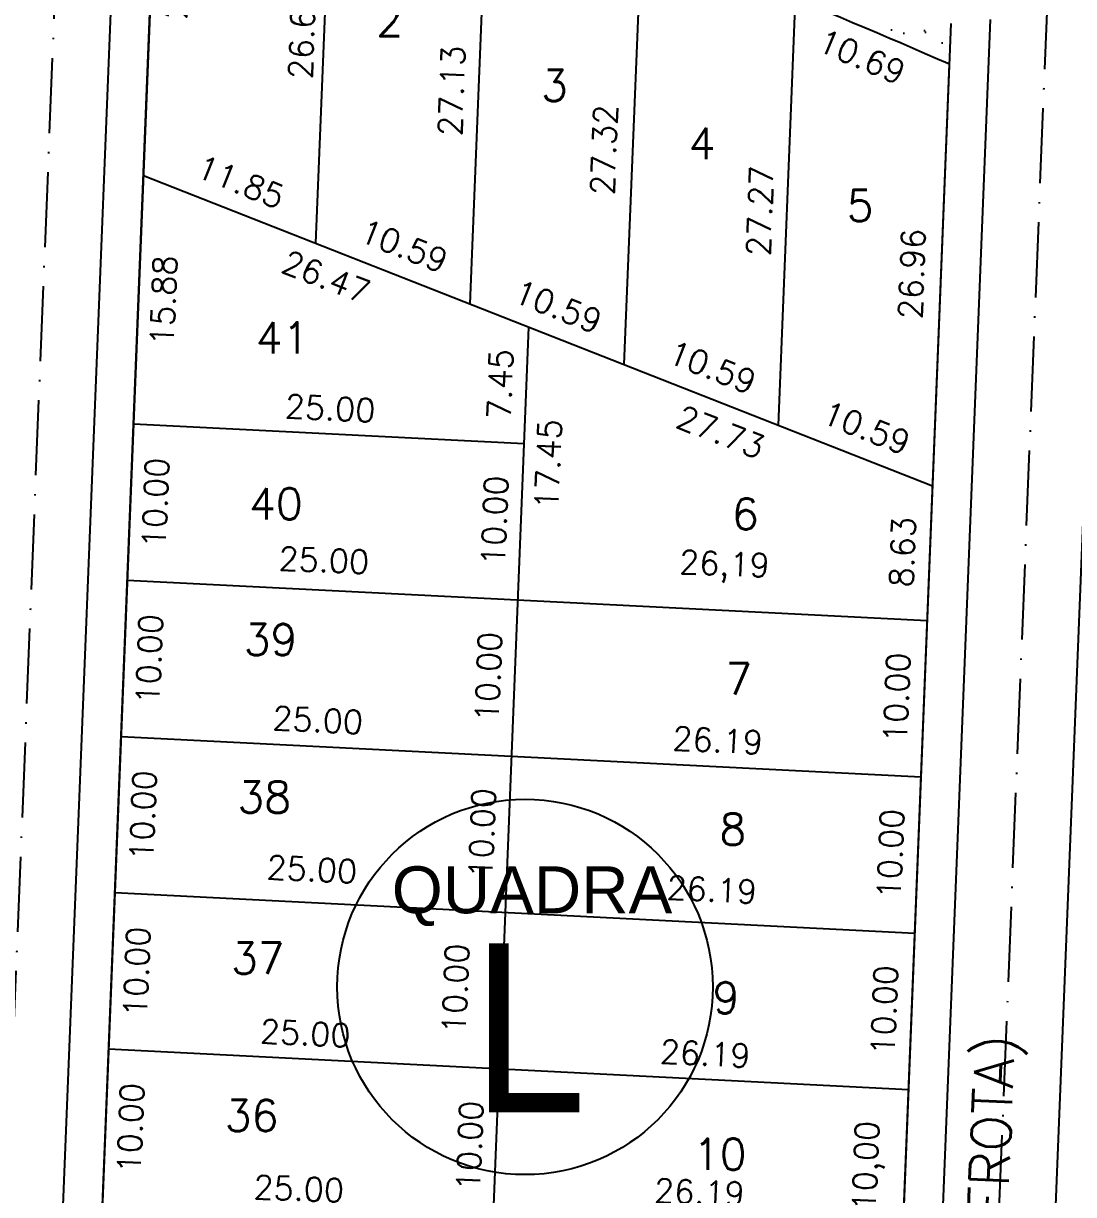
# Model space of a CAD drawing. Header units: millimetres. Extents: x 1794 to 8081, y 409 to 2272.
# Drawn here: x 5872.6 to 5939.7, y 892.3 to 967.2 of the extents above; entities that cross this region are included whole.
import ezdxf
from ezdxf.enums import TextEntityAlignment as Align

# ---------------------------------------------------------------- set-up
doc = ezdxf.new("R2010")
doc.units = ezdxf.units.MM
doc.linetypes.add('ACAD_ISO10W100', pattern=[18, 12, -3, 0, -3])
for name, color, linetype in [('02 - EIXO VIA', 2, 'ACAD_ISO10W100'), ('03 - CALÇADA', 1, 'Continuous'), ('boundary quadras', 232, 'Continuous'), ('COT', 8, 'Continuous'), ('FAIXAS VERDES', 62, 'Continuous'), ('LOTES', 2, 'Continuous'), ('QUADRAS', 3, 'Continuous'), ('texto - ruas', 2, 'Continuous'), ('Texto Lotes', 31, 'Continuous'), ('TEXTO-80', 3, 'Continuous')]:
    doc.layers.add(name, color=color, linetype=linetype)
doc.styles.add('arcad1', font='romans.shx')
doc.styles.add('style1', font='tahoma.ttf')
doc.dimstyles.new('REGIS', dxfattribs={"dimtxt": 1.5, "dimasz": 0.12, "dimexe": 0, "dimexo": 0, "dimgap": 0, "dimtad": 0, "dimzin": 4, "dimdsep": 46, "dimtxsty": 'arcad1', "dimblk1": 'BOLA', "dimblk2": 'BOLA', "dimsah": 1, "dimcen": 0.12, "dimse1": 1, "dimse2": 1, "dimsd1": 1, "dimsd2": 1, "dimclrd": 256, "dimclre": 8, "dimclrt": 1, "dimadec": 0, "dimazin": 0, "dimtfac": 1.2, "dimtix": 1, "dimtmove": 2, "dimatfit": 3, "dimldrblk": 'BOLA', "dimfxl": 0, "dimfxlon": 1, "dimtvp": 2, "dimtolj": 1, "dimtzin": 4, "dimarcsym": 0})

# ---------------------------------------------------------------- blocks, each defined once
blk = doc.blocks.new('NUM_quadra')
blk.add_circle((0, 0), 0.2)
at = {"insert": (-0.1419, 0.1285), "char_height": 0.05, "width": 0.2663, "attachment_point": 1, "style": 'style1'}
blk.add_mtext('\\fArial|b0|i0|c0|p34;QUADRA', dxfattribs=at)
at = {"style": 'style1'}
blk.add_attdef('00', text='', height=0.18, dxfattribs=at).set_placement((0, -0.1335), align=Align.CENTER)
blk = doc.blocks.new('*D759')
at = {"layer": 'Defpoints', "color": 0}
for p in [(5912.088, 972.686), (5921.939, 968.758), (5920.309, 964.669)]:
    blk.add_point(p, dxfattribs=at)
at = {"layer": 'COT', "color": 1, "insert": (5916.494, 969.42), "char_height": 1.5, "attachment_point": 5, "rotation": 338.26333, "style": 'arcad1'}
blk.add_mtext('\\A1;10.61', dxfattribs=at)
blk = doc.blocks.new('BOLA')
for p, q in [((-1, 0), (1, 0)), ((0, -1), (0, 1))]:
    blk.add_line(p, q)
blk.add_circle((0, 0), 0.3)
blk = doc.blocks.new('*D760')
at = {"layer": 'Defpoints', "color": 0}
for p in [(5921.939, 968.758), (5931.781, 964.576), (5929.925, 960.209)]:
    blk.add_point(p, dxfattribs=at)
at = {"layer": 'COT', "color": 1, "insert": (5926.178, 965.061), "char_height": 1.5, "attachment_point": 5, "rotation": 336.97843, "style": 'arcad1'}
blk.add_mtext('\\A1;10.69', dxfattribs=at)
blk = doc.blocks.new('*D761')
at = {"layer": 'Defpoints', "color": 0}
for p in [(5880.268, 957.467), (5891.293, 953.132), (5890.888, 952.102)]:
    blk.add_point(p, dxfattribs=at)
at = {"layer": 'COT', "color": 1, "insert": (5886.473, 957.061), "char_height": 1.5, "attachment_point": 5, "rotation": 338.53448, "style": 'arcad1'}
blk.add_mtext('\\A1;11.85', dxfattribs=at)
blk = doc.blocks.new('*D762')
at = {"layer": 'Defpoints', "color": 0}
for p in [(5891.293, 953.132), (5901.147, 949.257), (5900.741, 948.227)]:
    blk.add_point(p, dxfattribs=at)
at = {"layer": 'COT', "color": 1, "insert": (5896.913, 952.956), "char_height": 1.5, "attachment_point": 5, "rotation": 338.53448, "style": 'arcad1'}
blk.add_mtext('\\A1;10.59', dxfattribs=at)
blk = doc.blocks.new('*D763')
at = {"layer": 'Defpoints', "color": 0}
for p in [(5901.147, 949.257), (5911, 945.383), (5910.595, 944.352)]:
    blk.add_point(p, dxfattribs=at)
at = {"layer": 'COT', "color": 1, "insert": (5906.766, 949.082), "char_height": 1.5, "attachment_point": 5, "rotation": 338.53448, "style": 'arcad1'}
blk.add_mtext('\\A1;10.59', dxfattribs=at)
blk = doc.blocks.new('*D764')
at = {"layer": 'Defpoints', "color": 0}
for p in [(5911, 945.383), (5920.854, 941.508), (5920.449, 940.478)]:
    blk.add_point(p, dxfattribs=at)
at = {"layer": 'COT', "color": 1, "insert": (5916.62, 945.207), "char_height": 1.5, "attachment_point": 5, "rotation": 338.53448, "style": 'arcad1'}
blk.add_mtext('\\A1;10.59', dxfattribs=at)
blk = doc.blocks.new('*D765')
at = {"layer": 'Defpoints', "color": 0}
for p in [(5920.854, 941.508), (5930.707, 937.634), (5930.302, 936.603)]:
    blk.add_point(p, dxfattribs=at)
at = {"layer": 'COT', "color": 1, "insert": (5926.473, 941.332), "char_height": 1.5, "attachment_point": 5, "rotation": 338.53448, "style": 'arcad1'}
blk.add_mtext('\\A1;10.59', dxfattribs=at)
blk = doc.blocks.new('*D766')
at = {"layer": 'Defpoints', "color": 0}
for p in [(5881.297, 983.321), (5880.268, 957.467), (5884.867, 957.284)]:
    blk.add_point(p, dxfattribs=at)
at = {"layer": 'COT', "color": 1, "insert": (5882.384, 970.33), "char_height": 1.5, "attachment_point": 5, "rotation": 87.71902, "style": 'arcad1'}
blk.add_mtext('\\A1;25.87', dxfattribs=at)
blk = doc.blocks.new('*D767')
at = {"layer": 'Defpoints', "color": 0}
for p in [(5880.268, 957.467), (5879.635, 941.6), (5884.235, 941.417)]:
    blk.add_point(p, dxfattribs=at)
at = {"layer": 'COT', "color": 1, "insert": (5881.553, 949.47), "char_height": 1.5, "attachment_point": 5, "rotation": 87.71902, "style": 'arcad1'}
blk.add_mtext('\\A1;15.88', dxfattribs=at)
blk = doc.blocks.new('*D768')
at = {"layer": 'Defpoints', "color": 0}
for p in [(5879.635, 941.6), (5879.237, 931.608), (5883.837, 931.424)]:
    blk.add_point(p, dxfattribs=at)
at = {"layer": 'COT', "color": 1, "insert": (5881.038, 936.54), "char_height": 1.5, "attachment_point": 5, "rotation": 87.71902, "style": 'arcad1'}
blk.add_mtext('\\A1;10.00', dxfattribs=at)
blk = doc.blocks.new('*D769')
at = {"layer": 'Defpoints', "color": 0}
for p in [(5879.237, 931.608), (5878.839, 921.615), (5883.439, 921.432)]:
    blk.add_point(p, dxfattribs=at)
at = {"layer": 'COT', "color": 1, "insert": (5880.64, 926.547), "char_height": 1.5, "attachment_point": 5, "rotation": 87.71902, "style": 'arcad1'}
blk.add_mtext('\\A1;10.00', dxfattribs=at)
blk = doc.blocks.new('*D770')
at = {"layer": 'Defpoints', "color": 0}
for p in [(5878.839, 921.615), (5878.441, 911.622), (5883.041, 911.439)]:
    blk.add_point(p, dxfattribs=at)
at = {"layer": 'COT', "color": 1, "insert": (5880.242, 916.555), "char_height": 1.5, "attachment_point": 5, "rotation": 87.71902, "style": 'arcad1'}
blk.add_mtext('\\A1;10.00', dxfattribs=at)
blk = doc.blocks.new('*D771')
at = {"layer": 'Defpoints', "color": 0}
for p in [(5878.441, 911.622), (5878.043, 901.63), (5882.643, 901.446)]:
    blk.add_point(p, dxfattribs=at)
at = {"layer": 'COT', "color": 1, "insert": (5879.844, 906.562), "char_height": 1.5, "attachment_point": 5, "rotation": 87.71902, "style": 'arcad1'}
blk.add_mtext('\\A1;10.00', dxfattribs=at)
blk = doc.blocks.new('*D772')
at = {"layer": 'Defpoints', "color": 0}
for p in [(5878.043, 901.63), (5877.645, 891.637), (5882.245, 891.454)]:
    blk.add_point(p, dxfattribs=at)
at = {"layer": 'COT', "color": 1, "insert": (5879.446, 896.569), "char_height": 1.5, "attachment_point": 5, "rotation": 87.71902, "style": 'arcad1'}
blk.add_mtext('\\A1;10.00', dxfattribs=at)
blk = doc.blocks.new('*D782')
at = {"layer": 'Defpoints', "color": 0}
for p in [(5880.268, 957.467), (5904.902, 947.781), (5903.158, 943.346)]:
    blk.add_point(p, dxfattribs=at)
at = {"layer": 'COT', "color": 1, "insert": (5891.939, 950.982), "char_height": 1.5, "attachment_point": 5, "rotation": 338.53448, "style": 'arcad1'}
blk.add_mtext('\\A1;26.47', dxfattribs=at)
blk = doc.blocks.new('*D783')
at = {"layer": 'Defpoints', "color": 0}
for p in [(5904.902, 947.781), (5930.707, 937.634), (5928.964, 933.199)]:
    blk.add_point(p, dxfattribs=at)
at = {"layer": 'COT', "color": 1, "insert": (5917.159, 941.065), "char_height": 1.5, "attachment_point": 5, "rotation": 338.53448, "style": 'arcad1'}
blk.add_mtext('\\A1;27.73', dxfattribs=at)
blk = doc.blocks.new('*D784')
at = {"layer": 'Defpoints', "color": 0}
for p in [(5904.902, 947.781), (5904.605, 940.334), (5905.913, 940.281)]:
    blk.add_point(p, dxfattribs=at)
at = {"layer": 'COT', "color": 1, "insert": (5903.063, 944.125), "char_height": 1.5, "attachment_point": 5, "rotation": 87.71902, "style": 'arcad1'}
blk.add_mtext('\\A1;7.45', dxfattribs=at)
blk = doc.blocks.new('*D785')
at = {"layer": 'Defpoints', "color": 0}
for p in [(5904.605, 940.334), (5904.207, 930.341), (5905.515, 930.289)]:
    blk.add_point(p, dxfattribs=at)
at = {"layer": 'COT', "color": 1, "insert": (5902.716, 935.405), "char_height": 1.5, "attachment_point": 5, "rotation": 87.71902, "style": 'arcad1'}
blk.add_mtext('\\A1;10.00', dxfattribs=at)
blk = doc.blocks.new('*D786')
at = {"layer": 'Defpoints', "color": 0}
for p in [(5904.207, 930.341), (5903.809, 920.348), (5905.117, 920.296)]:
    blk.add_point(p, dxfattribs=at)
at = {"layer": 'COT', "color": 1, "insert": (5902.318, 925.412), "char_height": 1.5, "attachment_point": 5, "rotation": 87.71902, "style": 'arcad1'}
blk.add_mtext('\\A1;10.00', dxfattribs=at)
blk = doc.blocks.new('*D787')
at = {"layer": 'Defpoints', "color": 0}
for p in [(5903.809, 920.348), (5903.411, 910.356), (5904.719, 910.303)]:
    blk.add_point(p, dxfattribs=at)
at = {"layer": 'COT', "color": 1, "insert": (5901.92, 915.419), "char_height": 1.5, "attachment_point": 5, "rotation": 87.71902, "style": 'arcad1'}
blk.add_mtext('\\A1;10.00', dxfattribs=at)
blk = doc.blocks.new('*D788')
at = {"layer": 'Defpoints', "color": 0}
for p in [(5903.411, 910.356), (5903.013, 900.363), (5903.013, 900.363)]:
    blk.add_point(p, dxfattribs=at)
at = {"layer": 'COT', "color": 1, "insert": (5900.214, 905.479), "char_height": 1.5, "attachment_point": 5, "rotation": 87.71902, "style": 'arcad1'}
blk.add_mtext('\\A1;10.00', dxfattribs=at)
blk = doc.blocks.new('*D789')
at = {"layer": 'Defpoints', "color": 0}
for p in [(5903.013, 900.363), (5902.615, 890.37), (5903.923, 890.318)]:
    blk.add_point(p, dxfattribs=at)
at = {"layer": 'COT', "color": 1, "insert": (5901.124, 895.434), "char_height": 1.5, "attachment_point": 5, "rotation": 87.71902, "style": 'arcad1'}
blk.add_mtext('\\A1;10.00', dxfattribs=at)
blk = doc.blocks.new('*D797')
at = {"layer": 'Defpoints', "color": 0}
for p in [(5892.355, 979.802), (5891.293, 953.132), (5892.87, 953.069)]:
    blk.add_point(p, dxfattribs=at)
at = {"layer": 'COT', "color": 1, "insert": (5890.403, 966.524), "char_height": 1.5, "attachment_point": 5, "rotation": 87.71902, "style": 'arcad1'}
blk.add_mtext('\\A1;26.69', dxfattribs=at)
blk = doc.blocks.new('*D798')
at = {"layer": 'Defpoints', "color": 0}
for p in [(5902.226, 976.365), (5901.147, 949.257), (5902.423, 949.207)]:
    blk.add_point(p, dxfattribs=at)
at = {"layer": 'COT', "color": 1, "insert": (5899.965, 962.88), "char_height": 1.5, "attachment_point": 5, "rotation": 87.71902, "style": 'arcad1'}
blk.add_mtext('\\A1;27.13', dxfattribs=at)
blk = doc.blocks.new('*D799')
at = {"layer": 'Defpoints', "color": 0}
for p in [(5912.088, 972.686), (5911, 945.383), (5912.157, 945.337)]:
    blk.add_point(p, dxfattribs=at)
at = {"layer": 'COT', "color": 1, "insert": (5909.703, 959.108), "char_height": 1.5, "attachment_point": 5, "rotation": 87.71902, "style": 'arcad1'}
blk.add_mtext('\\A1;27.32', dxfattribs=at)
blk = doc.blocks.new('*D164')
at = {"layer": 'Defpoints', "color": 0}
for p in [(5921.939, 968.758), (5920.854, 941.508), (5922.126, 941.458)]:
    blk.add_point(p, dxfattribs=at)
at = {"layer": 'COT', "color": 1, "insert": (5919.671, 955.202), "char_height": 1.5, "attachment_point": 5, "rotation": 87.71902, "style": 'arcad1'}
blk.add_mtext('\\A1;27.27', dxfattribs=at)
blk = doc.blocks.new('*D800')
at = {"layer": 'Defpoints', "color": 0}
for p in [(5931.781, 964.576), (5930.707, 937.634), (5931.839, 937.589)]:
    blk.add_point(p, dxfattribs=at)
at = {"layer": 'COT', "color": 1, "insert": (5929.378, 951.179), "char_height": 1.5, "attachment_point": 5, "rotation": 87.71902, "style": 'arcad1'}
blk.add_mtext('\\A1;26.96', dxfattribs=at)
blk = doc.blocks.new('*D801')
at = {"layer": 'Defpoints', "color": 0}
for p in [(5930.707, 937.634), (5930.364, 929.014), (5931.611, 928.964)]:
    blk.add_point(p, dxfattribs=at)
at = {"layer": 'COT', "color": 1, "insert": (5928.785, 933.394), "char_height": 1.5, "attachment_point": 5, "rotation": 87.71902, "style": 'arcad1'}
blk.add_mtext('\\A1;8.63', dxfattribs=at)
blk = doc.blocks.new('*D802')
at = {"layer": 'Defpoints', "color": 0}
for p in [(5930.364, 929.014), (5929.966, 919.021), (5931.212, 918.972)]:
    blk.add_point(p, dxfattribs=at)
at = {"layer": 'COT', "color": 1, "insert": (5928.414, 924.087), "char_height": 1.5, "attachment_point": 5, "rotation": 87.71902, "style": 'arcad1'}
blk.add_mtext('\\A1;10.00', dxfattribs=at)
blk = doc.blocks.new('*D803')
at = {"layer": 'Defpoints', "color": 0}
for p in [(5929.966, 919.021), (5929.568, 909.029), (5930.814, 908.979)]:
    blk.add_point(p, dxfattribs=at)
at = {"layer": 'COT', "color": 1, "insert": (5928.016, 914.095), "char_height": 1.5, "attachment_point": 5, "rotation": 87.71902, "style": 'arcad1'}
blk.add_mtext('\\A1;10.00', dxfattribs=at)
blk = doc.blocks.new('*D804')
at = {"layer": 'Defpoints', "color": 0}
for p in [(5929.568, 909.029), (5929.17, 899.036), (5930.416, 898.986)]:
    blk.add_point(p, dxfattribs=at)
at = {"layer": 'COT', "color": 1, "insert": (5927.618, 904.102), "char_height": 1.5, "attachment_point": 5, "rotation": 87.71902, "style": 'arcad1'}
blk.add_mtext('\\A1;10.00', dxfattribs=at)
blk = doc.blocks.new('*D835')
at = {"layer": 'Defpoints', "color": 0}
for p in [(5877.645, 891.637), (5902.626, 890.642), (5902.568, 889.199)]:
    blk.add_point(p, dxfattribs=at)
at = {"layer": 'COT', "color": 1, "insert": (5890.197, 892.694), "char_height": 1.5, "attachment_point": 5, "rotation": 357.71902, "style": 'arcad1'}
blk.add_mtext('\\A1;25.00', dxfattribs=at)
blk = doc.blocks.new('*D174')
at = {"layer": 'Defpoints', "color": 0}
for p in [(5878.043, 901.63), (5903.013, 900.363), (5902.943, 898.996)]:
    blk.add_point(p, dxfattribs=at)
at = {"layer": 'COT', "color": 1, "insert": (5890.611, 902.625), "char_height": 1.5, "attachment_point": 5, "rotation": 357.09609, "style": 'arcad1'}
blk.add_mtext('\\A1;25.00', dxfattribs=at)
blk = doc.blocks.new('*D836')
at = {"layer": 'Defpoints', "color": 0}
for p in [(5903.013, 900.363), (5929.17, 899.036), (5929.101, 897.669)]:
    blk.add_point(p, dxfattribs=at)
at = {"layer": 'COT', "color": 1, "insert": (5916.174, 901.329), "char_height": 1.5, "attachment_point": 5, "rotation": 357.09609, "style": 'arcad1'}
blk.add_mtext('\\A1;26.19', dxfattribs=at)
blk = doc.blocks.new('*D175')
at = {"layer": 'Defpoints', "color": 0}
for p in [(5878.441, 911.622), (5903.411, 910.356), (5903.366, 909.479)]:
    blk.add_point(p, dxfattribs=at)
at = {"layer": 'COT', "color": 1, "insert": (5891.034, 913.109), "char_height": 1.5, "attachment_point": 5, "rotation": 357.09609, "style": 'arcad1'}
blk.add_mtext('\\A1;25.00', dxfattribs=at)
blk = doc.blocks.new('*D837')
at = {"layer": 'Defpoints', "color": 0}
for p in [(5903.411, 910.356), (5929.568, 909.029), (5929.524, 908.153)]:
    blk.add_point(p, dxfattribs=at)
at = {"layer": 'COT', "color": 1, "insert": (5916.597, 911.812), "char_height": 1.5, "attachment_point": 5, "rotation": 357.09609, "style": 'arcad1'}
blk.add_mtext('\\A1;26.19', dxfattribs=at)
blk = doc.blocks.new('*D838')
at = {"layer": 'Defpoints', "color": 0}
for p in [(5878.839, 921.615), (5903.809, 920.348), (5903.741, 919.021)]:
    blk.add_point(p, dxfattribs=at)
at = {"layer": 'COT', "color": 1, "insert": (5891.409, 922.65), "char_height": 1.5, "attachment_point": 5, "rotation": 357.09609, "style": 'arcad1'}
blk.add_mtext('\\A1;25.00', dxfattribs=at)
blk = doc.blocks.new('*D176')
at = {"layer": 'Defpoints', "color": 0}
for p in [(5903.809, 920.348), (5929.966, 919.021), (5929.899, 917.694)]:
    blk.add_point(p, dxfattribs=at)
at = {"layer": 'COT', "color": 1, "insert": (5916.972, 921.353), "char_height": 1.5, "attachment_point": 5, "rotation": 357.09609, "style": 'arcad1'}
blk.add_mtext('\\A1;26.19', dxfattribs=at)
blk = doc.blocks.new('*D839')
at = {"layer": 'Defpoints', "color": 0}
for p in [(5879.237, 931.608), (5904.218, 930.613), (5904.168, 929.376)]:
    blk.add_point(p, dxfattribs=at)
at = {"layer": 'COT', "color": 1, "insert": (5891.798, 932.871), "char_height": 1.5, "attachment_point": 5, "rotation": 357.71902, "style": 'arcad1'}
blk.add_mtext('\\A1;25.00', dxfattribs=at)
blk = doc.blocks.new('*D177')
at = {"layer": 'Defpoints', "color": 0}
for p in [(5879.635, 941.6), (5904.605, 940.334), (5904.535, 938.952)]:
    blk.add_point(p, dxfattribs=at)
at = {"layer": 'COT', "color": 1, "insert": (5892.202, 942.582), "char_height": 1.5, "attachment_point": 5, "rotation": 357.09609, "style": 'arcad1'}
blk.add_mtext('\\A1;25.00', dxfattribs=at)
blk = doc.blocks.new('*D178')
at = {"layer": 'Defpoints', "color": 0}
for p in [(5904.902, 947.781), (5904.207, 930.341), (5908.787, 930.158)]:
    blk.add_point(p, dxfattribs=at)
at = {"layer": 'COT', "color": 1, "insert": (5906.137, 938.998), "char_height": 1.5, "attachment_point": 5, "rotation": 87.71902, "style": 'arcad1'}
blk.add_mtext('\\A1;17.45', dxfattribs=at)
blk = doc.blocks.new('*D1507')
at = {"layer": 'Defpoints', "color": 0}
for p in [(5934.746, 1039.012), (5894.905, 696.814), (5921.034, 694.763)]:
    blk.add_point(p, dxfattribs=at)
at = {"layer": 'COT', "color": 1, "insert": (5908.091, 698.853), "char_height": 1.5, "attachment_point": 5, "rotation": 357.71902, "style": 'arcad1'}
blk.add_mtext('\\A1;26,19', dxfattribs=at)
blk = doc.blocks.new('*D1508')
at = {"layer": 'Defpoints', "color": 0}
for p in [(5937.134, 1098.965), (5897.293, 756.767), (5923.408, 754.379)]:
    blk.add_point(p, dxfattribs=at)
at = {"layer": 'COT', "color": 1, "insert": (5910.466, 758.468), "char_height": 1.5, "attachment_point": 5, "rotation": 357.71902, "style": 'arcad1'}
blk.add_mtext('\\A1;26,19', dxfattribs=at)
blk = doc.blocks.new('*D1509')
at = {"layer": 'Defpoints', "color": 0}
for p in [(5938.328, 1128.941), (5898.487, 786.743), (5924.605, 784.422)]:
    blk.add_point(p, dxfattribs=at)
at = {"layer": 'COT', "color": 1, "insert": (5911.663, 788.511), "char_height": 1.5, "attachment_point": 5, "rotation": 357.71902, "style": 'arcad1'}
blk.add_mtext('\\A1;26,19', dxfattribs=at)
blk = doc.blocks.new('*D1555')
at = {"layer": 'Defpoints', "color": 0}
for p in [(5929.17, 899.036), (5928.772, 889.043), (5930.018, 888.994)]:
    blk.add_point(p, dxfattribs=at)
at = {"layer": 'COT', "color": 1, "insert": (5926.649, 894.132), "char_height": 1.5, "attachment_point": 5, "rotation": 87.71902, "style": 'arcad1'}
blk.add_mtext('\\A1;10,00', dxfattribs=at)
blk = doc.blocks.new('*D1567')
at = {"layer": 'Defpoints', "color": 0}
for p in [(5930.364, 929.014), (5930.337, 928.334), (5890.524, 586.816)]:
    blk.add_point(p, dxfattribs=at)
at = {"layer": 'COT', "color": 1, "insert": (5917.395, 932.424), "char_height": 1.5, "attachment_point": 5, "rotation": 357.71902, "style": 'arcad1'}
blk.add_mtext('\\A1;26,19', dxfattribs=at)
blk = doc.blocks.new('*D1590')
at = {"layer": 'Defpoints', "color": 0}
for p in [(5928.77, 888.994), (5928.737, 888.157), (5888.93, 546.796)]:
    blk.add_point(p, dxfattribs=at)
at = {"layer": 'COT', "color": 1, "insert": (5915.795, 892.247), "char_height": 1.5, "attachment_point": 5, "rotation": 357.71902, "style": 'arcad1'}
blk.add_mtext('\\A1;26,19', dxfattribs=at)

msp = doc.modelspace()

# ---------------------------------------------------------------- hatches: boundary and pattern name
at = {"layer": 'FAIXAS VERDES'}
h = msp.add_hatch(dxfattribs=at)
h.set_pattern_fill('AR-SAND', color=256, scale=0.1, style=0)
h.set_pattern_definition([(37.5, (2057.5303, -2107.9256), (-0.160003, 4.8941324), [0, -3.8608, 0, -4.318, 0, -4.1275]), (7.5, (2057.5303, -2107.9256), (4.495233, 7.168251), [0, -2.0828, 0, -3.4798, 0, -1.3335]), (327.5, (2054.406, -2107.9256), (7.9099237, 0.014372), [0, -1.27, 0, -4.572, 0, -5.969]), (317.5, (2054.406, -2107.9256), (7.6355645, 2.229293), [0, -0.635, 0, -2.9972, 0, -3.429])])
h.paths.add_polyline_path([(5881.297, 983.321), (5881.33, 983.695), (5881.401, 984.081), (5881.534, 984.527), (5881.83, 985.162), (5882.205, 985.703), (5882.64, 986.155), (5882.997, 986.437), (5883.509, 986.741), (5884.032, 986.958), (5884.573, 987.096), (5885.294, 987.162), (5886.052, 987.089), (5888.431, 986.358), (5892.828, 984.916), (5899.71, 982.566), (5903.108, 981.362), (5906.241, 980.226), (5909.227, 979.121), (5915.028, 976.909), (5921.857, 974.194), (5925.806, 972.568), (5927.805, 971.73), (5929.086, 971.187), (5929.953, 970.775), (5930.5, 970.378), (5930.898, 969.983), (5931.365, 969.326), (5931.76, 968.352), (5931.876, 967.657), (5931.853, 966.389), (5931.781, 964.576), (5921.939, 968.758), (5912.088, 972.686), (5906.458, 974.817), (5897.805, 977.935), (5892.355, 979.802), (5884.976, 982.214), (5883.238, 982.762)])

# ---------------------------------------------------------------- linework, layer by layer
at = {"layer": '02 - EIXO VIA', "ltscale": 0.4}
for p, q in [((5866.136, 755.945), (5875.869, 1000.317)), ((5929.447, 752.734), (5938.444, 978.592))]:
    msp.add_line(p, q, dxfattribs=at)
msp.add_arc((6008.207, 1137.349), 173.409, 246.27767, 267.71902, dxfattribs=at)
at = {"layer": '03 - CALÇADA'}
for p, q in [((5870.111, 765.291), (5878.825, 984.075)), ((5926.237, 762.575), (5934.396, 967.435)), ((5933.423, 762.08), (5941.32, 960.347))]:
    msp.add_line(p, q, dxfattribs=at)
at = {"layer": 'boundary quadras'}
msp.add_lwpolyline([(5931.781, 964.576, 0.02838), (5881.299, 983.366, 0.002789), (5881.297, 983.321), (5872.67, 766.729), (5923.797, 764.135)], format="xyb", close=True, dxfattribs=at)
at = {"layer": 'LOTES'}
for p, q in [((5891.293, 953.132), (5892.355, 979.802)), ((5901.147, 949.257), (5902.226, 976.365)), ((5911, 945.383), (5912.088, 972.686)), ((5920.854, 941.508), (5921.939, 968.758)), ((5880.268, 957.467), (5930.707, 937.634)), ((5898.634, 790.444), (5904.902, 947.781)), ((5879.635, 941.6), (5904.605, 940.334)), ((5879.237, 931.608), (5930.364, 929.014)), ((5878.839, 921.615), (5929.966, 919.021)), ((5878.441, 911.622), (5929.568, 909.029)), ((5878.043, 901.63), (5929.17, 899.036))]:
    msp.add_line(p, q, dxfattribs=at)
at = {"layer": 'QUADRAS'}
for p, q in [((5872.629, 765.686), (5881.297, 983.321)), ((5923.759, 763.179), (5931.885, 967.19))]:
    msp.add_line(p, q, dxfattribs=at)
at = {"layer": 'QUADRAS', "ltscale": 0.6}
msp.add_arc((5741.157, 529.635), 474.881, 66.33335, 72.83577, dxfattribs=at)

# ---------------------------------------------------------------- block references
at = {"layer": 'TEXTO-80', "xscale": 60, "yscale": 60, "zscale": 60}
msp.add_blockref('NUM_quadra', (5904.653, 905.594), dxfattribs=at).add_auto_attribs({'00': 'L'})

# ---------------------------------------------------------------- texts
at = {"layer": 'texto - ruas', "insert": (5930.504, 834.321), "char_height": 2.5, "width": 122.85234, "attachment_point": 1, "rotation": 87.50744}
msp.add_mtext('{\\Fromans|c0;RUA 08 (RUA JOSÉ CRISOSTOMO FROTA)}', dxfattribs=at)
at = {"layer": 'Texto Lotes', "style": 'arcad1'}
for s, p in [('2', (5896.004, 967.368)), ('3', (5906.534, 963.227)), ('4', (5915.964, 959.519)), ('5', (5926.071, 955.545)), ('41', (5889.158, 947.083)), ('40', (5888.736, 936.487)), ('6', (5918.734, 935.827)), ('39', (5888.39, 927.8)), ('7', (5918.314, 925.287)), ('38', (5887.989, 917.728)), ('8', (5917.931, 915.673)), ('37', (5887.579, 907.431)), ('9', (5917.502, 904.899)), ('36', (5887.178, 897.373)), ('10', (5917.104, 894.901))]:
    msp.add_text(s, height=2, dxfattribs=at).set_placement(p, align=Align.MIDDLE_CENTER)

# ---------------------------------------------------------------- dimensions: what is measured, and where the dimension line sits
at = {"layer": 'COT'}
for base, p1, p2, angle, picture, middle in [((5924.605, 784.422), (5898.487, 786.743), (5938.328, 1128.941), 177.71902, '*D1509', (5911.663, 788.511)), ((5923.408, 754.379), (5897.293, 756.767), (5937.134, 1098.965), 177.71902, '*D1508', (5910.466, 758.468)), ((5921.034, 694.763), (5894.905, 696.814), (5934.746, 1039.012), 177.71902, '*D1507', (5908.091, 698.853)), ((5930.337, 928.334), (5890.524, 586.816), (5930.364, 929.014), 177.71902, '*D1567', (5917.395, 932.424)), ((5930.018, 888.994), (5929.17, 899.036), (5928.772, 889.043), 87.71902, '*D1555', (5926.649, 894.132)), ((5928.737, 888.157), (5888.93, 546.796), (5928.77, 888.994), 177.71902, '*D1590', (5915.795, 892.247))]:
    dim = msp.add_linear_dim(base=base, p1=p1, p2=p2, angle=angle, dimstyle='REGIS', override={"dimdsep": 44}, dxfattribs=at)
    dim.commit()
    dim.dimension.update_dxf_attribs({"geometry": picture, "text_midpoint": middle})
for p1, p2, distance, picture, middle in [((5881.297, 983.321), (5880.268, 957.467), 4.603, '*D766', (5882.384, 970.33)), ((5892.355, 979.802), (5891.293, 953.132), 1.578, '*D797', (5890.403, 966.524)), ((5902.226, 976.365), (5901.147, 949.257), 1.277, '*D798', (5899.965, 962.88)), ((5912.088, 972.686), (5911, 945.383), 1.158, '*D799', (5909.703, 959.108)), ((5912.088, 972.686), (5921.939, 968.758), -4.402, '*D759', (5916.494, 969.42)), ((5921.939, 968.758), (5920.854, 941.508), 1.273, '*D164', (5919.671, 955.202)), ((5921.939, 968.758), (5931.781, 964.576), -4.745, '*D760', (5926.178, 965.061)), ((5931.781, 964.576), (5930.707, 937.634), 1.132, '*D800', (5929.378, 951.179)), ((5880.268, 957.467), (5891.293, 953.132), -1.107, '*D761', (5886.473, 957.061)), ((5880.268, 957.467), (5904.902, 947.781), -4.765, '*D782', (5891.939, 950.982)), ((5904.902, 947.781), (5904.605, 940.334), 1.309, '*D784', (5903.063, 944.125)), ((5904.902, 947.781), (5904.207, 930.341), 4.584, '*D178', (5906.137, 938.998)), ((5879.635, 941.6), (5904.605, 940.334), -1.383, '*D177', (5892.202, 942.582)), ((5930.707, 937.634), (5930.364, 929.014), 1.247, '*D801', (5928.785, 933.394)), ((5879.237, 931.608), (5904.218, 930.613), -1.237, '*D839', (5891.798, 932.871)), ((5878.839, 921.615), (5903.809, 920.348), -1.329, '*D838', (5891.409, 922.65)), ((5878.441, 911.622), (5903.411, 910.356), -0.877, '*D175', (5891.034, 913.109)), ((5878.043, 901.63), (5903.013, 900.363), -1.369, '*D174', (5890.611, 902.625)), ((5877.645, 891.637), (5902.626, 890.642), -1.444, '*D835', (5890.197, 892.694))]:
    dim = msp.add_aligned_dim(p1=p1, p2=p2, distance=distance, dimstyle='REGIS', dxfattribs=at)
    dim.commit()
    dim.dimension.update_dxf_attribs({"geometry": picture, "text_midpoint": middle})
for base, p1, p2, angle, picture, middle in [((5884.235, 941.417), (5880.268, 957.467), (5879.635, 941.6), 87.71902, '*D767', (5881.553, 949.47)), ((5900.741, 948.227), (5891.293, 953.132), (5901.147, 949.257), 158.53448, '*D762', (5896.913, 952.956)), ((5910.595, 944.352), (5901.147, 949.257), (5911, 945.383), 158.53448, '*D763', (5906.766, 949.082)), ((5928.964, 933.199), (5904.902, 947.781), (5930.707, 937.634), 158.53448, '*D783', (5917.159, 941.065)), ((5920.449, 940.478), (5911, 945.383), (5920.854, 941.508), 158.53448, '*D764', (5916.62, 945.207)), ((5930.302, 936.603), (5920.854, 941.508), (5930.707, 937.634), 158.53448, '*D765', (5926.473, 941.332)), ((5883.837, 931.424), (5879.635, 941.6), (5879.237, 931.608), 87.71902, '*D768', (5881.038, 936.54)), ((5905.515, 930.289), (5904.605, 940.334), (5904.207, 930.341), 87.71902, '*D785', (5902.716, 935.405)), ((5883.439, 921.432), (5879.237, 931.608), (5878.839, 921.615), 87.71902, '*D769', (5880.64, 926.547)), ((5905.117, 920.296), (5904.207, 930.341), (5903.809, 920.348), 87.71902, '*D786', (5902.318, 925.412)), ((5931.212, 918.972), (5930.364, 929.014), (5929.966, 919.021), 87.71902, '*D802', (5928.414, 924.087)), ((5929.899, 917.694), (5903.809, 920.348), (5929.966, 919.021), 177.09609, '*D176', (5916.972, 921.353)), ((5883.041, 911.439), (5878.839, 921.615), (5878.441, 911.622), 87.71902, '*D770', (5880.242, 916.555)), ((5904.719, 910.303), (5903.809, 920.348), (5903.411, 910.356), 87.71902, '*D787', (5901.92, 915.419)), ((5930.814, 908.979), (5929.966, 919.021), (5929.568, 909.029), 87.71902, '*D803', (5928.016, 914.095)), ((5929.524, 908.153), (5903.411, 910.356), (5929.568, 909.029), 177.09609, '*D837', (5916.597, 911.812)), ((5882.643, 901.446), (5878.441, 911.622), (5878.043, 901.63), 87.71902, '*D771', (5879.844, 906.562)), ((5903.013, 900.363), (5903.411, 910.356), (5903.013, 900.363), 87.71902, '*D788', (5900.214, 905.479)), ((5930.416, 898.986), (5929.568, 909.029), (5929.17, 899.036), 87.71902, '*D804', (5927.618, 904.102)), ((5929.101, 897.669), (5903.013, 900.363), (5929.17, 899.036), 177.09609, '*D836', (5916.174, 901.329)), ((5882.245, 891.454), (5878.043, 901.63), (5877.645, 891.637), 87.71902, '*D772', (5879.446, 896.569)), ((5903.923, 890.318), (5903.013, 900.363), (5902.615, 890.37), 87.71902, '*D789', (5901.124, 895.434))]:
    dim = msp.add_linear_dim(base=base, p1=p1, p2=p2, angle=angle, dimstyle='REGIS', dxfattribs=at)
    dim.commit()
    dim.dimension.update_dxf_attribs({"geometry": picture, "text_midpoint": middle})

doc.saveas('drawing.dxf')
